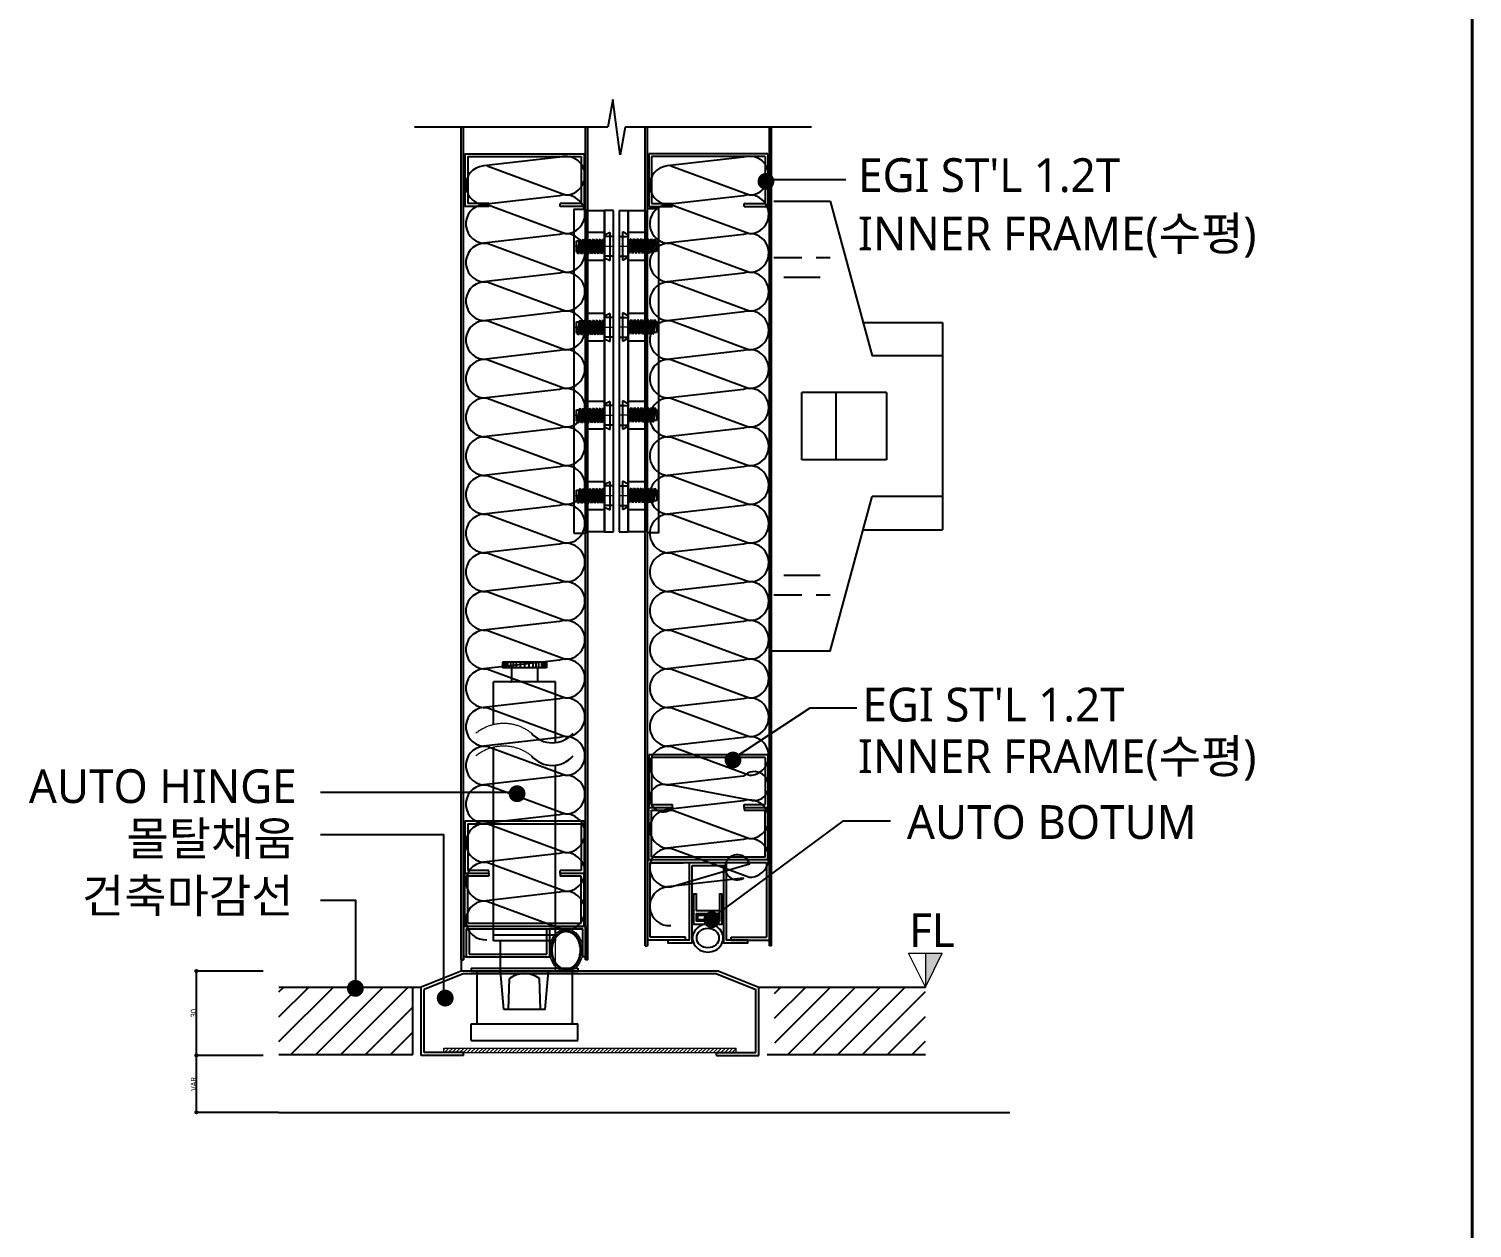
# Model space of a CAD drawing. Extents: x 930 to 96951, y 420 to 531574.
# Drawn here: x 9141 to 11708, y 5256 to 7389 of the extents above; entities that cross this region are included whole.
import ezdxf

# ---------------------------------------------------------------- set-up
doc = ezdxf.new("R2010")
doc.units = 0
doc.header["$LTSCALE"] = 200
doc.header["$MEASUREMENT"] = 0
doc.header["$PDMODE"] = 3
doc.header["$PDSIZE"] = -1
for name, pattern in [('CEN-GAUN', [32.2, 30, -1, 0.2, -1]), ('CENTER', [2, 1.25, -0.25, 0.25, -0.25]), ('HIDDEN', [0.375, 0.25, -0.125]), ('PHANTOM2', [1.25, 0.625, -0.125, 0.125, -0.125, 0.125, -0.125])]:
    doc.linetypes.add(name, pattern=pattern)
doc.layers.get('0').update_dxf_attribs({"linetype": 'CONTINUOUS'})
doc.layers.get('Defpoints').update_dxf_attribs({"color": 137, "linetype": 'CONTINUOUS'})
for name, color, linetype in [('252', 252, 'CONTINUOUS'), ('A-DWALL', 7, 'CONTINUOUS'), ('CEN', 1, 'CEN-GAUN'), ('col', 2, 'CONTINUOUS'), ('DIM', 7, 'CONTINUOUS'), ('DOOR', 6, 'CONTINUOUS'), ('Door_p', 5, 'CONTINUOUS'), ('FIN(마감)', 6, 'CONTINUOUS'), ('FP-HATC', 6, 'CONTINUOUS'), ('FRAME', 7, 'CONTINUOUS'), ('INSULATION(단열)', 8, 'CONTINUOUS'), ('SYM-LEAD', 6, 'CONTINUOUS'), ('TEXT', 3, 'CONTINUOUS'), ('W2', 6, 'CONTINUOUS'), ('사각파이프', 4, 'CONTINUOUS'), ('절단선', 255, 'CONTINUOUS'), ('평볼트', 250, 'CONTINUOUS')]:
    doc.layers.add(name, color=color, linetype=linetype)
doc.layers.add('도면내선', color=7, linetype='CONTINUOUS', lineweight=40)
doc.styles.get("Standard").update_dxf_attribs({"font": 'malgun.ttf'})
doc.styles.add('스타일1', font='malgun.ttf')
doc.dimstyles.new('동광용0.2', dxfattribs={"dimscale": 0.2, "dimtxt": 50, "dimasz": 50, "dimexe": 1.25, "dimexo": 3, "dimgap": 0, "dimtad": 1, "dimtxsty": 'Standard', "dimblk": 'DOTSMALL', "dimcen": 2.5, "dimdle": 3, "dimclrd": 256, "dimclre": 256, "dimclrt": 3, "dimadec": 0, "dimazin": 0, "dimtfac": 1, "dimtix": 1, "dimtmove": 0, "dimatfit": 3, "dimldrblk": 'DOTSMALL', "dimfxl": 1, "dimarcsym": 0})

# ---------------------------------------------------------------- blocks, each defined once
blk = doc.blocks.new('_DotSmall')
at = {"layer": 'DIM'}
h = blk.add_hatch(color=256, dxfattribs=at)
edge = h.paths.add_edge_path()
edge.add_arc((0, 0), 0.2, 0, 360)
at = {"layer": 'DIM', "linetype": 'ByBlock'}
blk.add_circle((0, 0), 0.2, dxfattribs=at)
blk = doc.blocks.new('*D42')
at = {"layer": 'Defpoints', "color": 0, "transparency": 16777216}
for p in [(9439.3, 5713.4), (9558.3, 5713.4), (9558.3, 5563.4)]:
    blk.add_point(p, dxfattribs=at)
at = {"layer": 'DIM', "lineweight": -2, "transparency": 16777216}
for p, q in [((9557.7, 5713.4), (9439.1, 5713.4)), ((9439.3, 5562.8), (9439.3, 5714)), ((9557.7, 5563.4), (9439.1, 5563.4))]:
    blk.add_line(p, q, dxfattribs=at)
at = {"layer": 'DIM', "lineweight": -2, "transparency": 16777216, "xscale": 10, "yscale": 10, "zscale": 10}
for p, rotation in [((9439.3, 5713.4), 90), ((9439.3, 5563.4), 270)]:
    blk.add_blockref('_DotSmall', p, dxfattribs=dict(at, rotation=rotation))
at = {"layer": 'DIM', "color": 3, "transparency": 16777216, "insert": (9434.2, 5638.4), "char_height": 10, "attachment_point": 5, "rotation": 90}
blk.add_mtext('30', dxfattribs=at)
blk = doc.blocks.new('*D43')
at = {"layer": 'Defpoints', "color": 0, "transparency": 16777216}
for p in [(9439.3, 5563.4), (9558.3, 5563.4), (9586.1, 5461.9)]:
    blk.add_point(p, dxfattribs=at)
at = {"layer": 'DIM', "lineweight": -2, "transparency": 16777216}
for p, q in [((9557.7, 5563.4), (9439.1, 5563.4)), ((9439.3, 5461.3), (9439.3, 5564)), ((9585.5, 5461.9), (9439.1, 5461.9))]:
    blk.add_line(p, q, dxfattribs=at)
at = {"layer": 'DIM', "lineweight": -2, "transparency": 16777216, "xscale": 10, "yscale": 10, "zscale": 10}
for p, rotation in [((9439.3, 5563.4), 90), ((9439.3, 5461.9), 270)]:
    blk.add_blockref('_DotSmall', p, dxfattribs=dict(at, rotation=rotation))
at = {"layer": 'DIM', "color": 3, "transparency": 16777216, "insert": (9434.3, 5512.6), "char_height": 10, "attachment_point": 5, "rotation": 90}
blk.add_mtext('VAR', dxfattribs=at)
blk = doc.blocks.new('볼트1')
at = {"color": 250}
for p, q in [((15180.61, 13172.96), (15180.61, 13168.96)), ((15180.61, 13172.96), (15180.91, 13172.96)), ((15181.21, 13173.56), (15180.91, 13172.96)), ((15181.51, 13168.96), (15180.91, 13172.96)), ((15181.21, 13173.56), (15181.51, 13172.96)), ((15181.51, 13172.96), (15182.11, 13172.96)), ((15182.11, 13168.96), (15181.51, 13172.96)), ((15182.41, 13173.56), (15182.11, 13172.96)), ((15182.71, 13168.96), (15182.11, 13172.96)), ((15182.41, 13173.56), (15182.71, 13172.96)), ((15182.71, 13172.96), (15183.31, 13172.96)), ((15183.31, 13168.96), (15182.71, 13172.96)), ((15183.61, 13173.56), (15183.31, 13172.96)), ((15183.91, 13168.96), (15183.31, 13172.96)), ((15183.61, 13173.56), (15183.91, 13172.96)), ((15183.91, 13172.96), (15184.51, 13172.96)), ((15184.51, 13168.96), (15183.91, 13172.96)), ((15184.81, 13173.56), (15184.51, 13172.96)), ((15185.11, 13168.96), (15184.51, 13172.96)), ((15184.81, 13173.56), (15185.11, 13172.96)), ((15185.11, 13172.96), (15185.71, 13172.96)), ((15185.71, 13168.96), (15185.11, 13172.96)), ((15186.01, 13173.56), (15185.71, 13172.96)), ((15186.31, 13168.96), (15185.71, 13172.96)), ((15186.01, 13173.56), (15186.31, 13172.96)), ((15186.31, 13172.96), (15186.91, 13172.96)), ((15186.91, 13168.96), (15186.31, 13172.96)), ((15187.21, 13173.56), (15186.91, 13172.96)), ((15187.51, 13168.96), (15186.91, 13172.96)), ((15187.21, 13173.56), (15187.51, 13172.96)), ((15187.51, 13172.96), (15188.11, 13172.96)), ((15188.11, 13168.96), (15187.51, 13172.96)), ((15188.41, 13173.56), (15188.11, 13172.96)), ((15188.71, 13168.96), (15188.11, 13172.96)), ((15188.41, 13173.56), (15188.71, 13172.96)), ((15188.71, 13172.96), (15189.31, 13172.96)), ((15189.31, 13168.96), (15188.71, 13172.96)), ((15189.61, 13173.56), (15189.31, 13172.96)), ((15189.91, 13168.96), (15189.31, 13172.96)), ((15189.61, 13173.56), (15189.91, 13172.96)), ((15189.91, 13172.96), (15190.61, 13172.96)), ((15190.51, 13168.96), (15189.91, 13172.96)), ((15190.61, 13174.96), (15192.61, 13175.96)), ((15190.61, 13174.96), (15190.61, 13166.96)), ((15192.61, 13175.96), (15192.61, 13165.96)), ((15180.61, 13168.96), (15181.51, 13168.96)), ((15181.81, 13168.36), (15181.51, 13168.96)), ((15181.81, 13168.36), (15182.11, 13168.96)), ((15182.11, 13168.96), (15182.71, 13168.96)), ((15183.01, 13168.36), (15182.71, 13168.96)), ((15183.01, 13168.36), (15183.31, 13168.96)), ((15183.31, 13168.96), (15183.91, 13168.96)), ((15184.21, 13168.36), (15183.91, 13168.96)), ((15184.21, 13168.36), (15184.51, 13168.96)), ((15184.51, 13168.96), (15185.11, 13168.96)), ((15185.41, 13168.36), (15185.11, 13168.96)), ((15185.41, 13168.36), (15185.71, 13168.96)), ((15185.71, 13168.96), (15186.31, 13168.96)), ((15186.61, 13168.36), (15186.31, 13168.96)), ((15186.61, 13168.36), (15186.91, 13168.96)), ((15186.91, 13168.96), (15187.51, 13168.96)), ((15187.81, 13168.36), (15187.51, 13168.96)), ((15187.81, 13168.36), (15188.11, 13168.96)), ((15188.11, 13168.96), (15188.71, 13168.96)), ((15189.01, 13168.36), (15188.71, 13168.96)), ((15189.01, 13168.36), (15189.31, 13168.96)), ((15189.31, 13168.96), (15189.91, 13168.96)), ((15190.21, 13168.36), (15189.91, 13168.96)), ((15190.21, 13168.36), (15190.51, 13168.96)), ((15190.51, 13168.96), (15190.61, 13168.96)), ((15192.61, 13165.96), (15190.61, 13166.96))]:
    blk.add_line(p, q, dxfattribs=at)
at = {"color": 250, "lineweight": 5}
for p, q in [((15181.21, 13173.56), (15181.81, 13168.36)), ((15182.41, 13173.56), (15183.01, 13168.36)), ((15183.61, 13173.56), (15184.21, 13168.36)), ((15184.81, 13173.56), (15185.41, 13168.36)), ((15186.01, 13173.56), (15186.61, 13168.36)), ((15187.21, 13173.56), (15187.81, 13168.36)), ((15188.41, 13173.56), (15189.01, 13168.36)), ((15189.61, 13173.56), (15190.21, 13168.36))]:
    blk.add_line(p, q, dxfattribs=at)
at = {"color": 250, "linetype": 'CENTER', "lineweight": 5, "ltscale": 4}
blk.add_line((15193.61, 13170.96), (15179.61, 13170.96), dxfattribs=at)

msp = doc.modelspace()

# ---------------------------------------------------------------- hatches: boundary and pattern name
at = {"lineweight": 5}
h = msp.add_hatch(color=251, dxfattribs=at)
h.dxf.hatch_style = 1
edge = h.paths.add_edge_path()
edge.add_ellipse((10096.844, 5750.304), major_axis=(0, 38.092), ratio=0.77005746, start_angle=0, end_angle=360)
edge = h.paths.add_edge_path(flags=16)
edge.add_spline(control_points=[(10096.844, 5785.896), (10095.478, 5785.896), (10094.111, 5785.756), (10090.802, 5785.075), (10088.874, 5784.383), (10085.158, 5782.433), (10083.37, 5781.175), (10080.033, 5778.141), (10078.484, 5776.364), (10075.719, 5772.376), (10074.502, 5770.165), (10072.478, 5765.424), (10071.67, 5762.893), (10070.511, 5757.65), (10070.16, 5754.937), (10069.939, 5749.476), (10070.068, 5746.728), (10070.797, 5741.347), (10071.397, 5738.714), (10073.032, 5733.706), (10074.067, 5731.331), (10076.507, 5726.965), (10077.913, 5724.974), (10081.008, 5721.476), (10082.697, 5719.97), (10086.262, 5717.505), (10088.136, 5716.546), (10091.977, 5715.206), (10093.943, 5714.824), (10097.886, 5714.641), (10099.864, 5714.841), (10103.754, 5715.818), (10105.667, 5716.597), (10109.339, 5718.715), (10111.097, 5720.055), (10114.361, 5723.242), (10115.865, 5725.09), (10118.53, 5729.205), (10119.689, 5731.472), (10121.591, 5736.306), (10122.333, 5738.872), (10123.354, 5744.167), (10123.634, 5746.895), (10123.712, 5752.363), (10123.512, 5755.103), (10122.642, 5760.446), (10121.974, 5763.049), (10120.21, 5767.978), (10119.115, 5770.303), (10116.566, 5774.552), (10115.113, 5776.476), (10111.935, 5779.827), (10110.211, 5781.255), (10106.593, 5783.556), (10104.699, 5784.429), (10100.833, 5785.597), (10098.86, 5785.892), (10096.873, 5785.896), (10096.859, 5785.896), (10096.844, 5785.896)], knot_values=[0, 0, 0, 0, 0.15718994, 0.15718994, 0.38401694, 0.38401694, 0.61084394, 0.61084394, 0.83767093, 0.83767093, 1.06449793, 1.06449793, 1.29132493, 1.29132493, 1.51815192, 1.51815192, 1.74497892, 1.74497892, 1.97180592, 1.97180592, 2.19863292, 2.19863292, 2.42545991, 2.42545991, 2.65228691, 2.65228691, 2.87911391, 2.87911391, 3.1059409, 3.1059409, 3.3327679, 3.3327679, 3.5595949, 3.5595949, 3.78642189, 3.78642189, 4.01324889, 4.01324889, 4.24007589, 4.24007589, 4.46690289, 4.46690289, 4.69372988, 4.69372988, 4.92055688, 4.92055688, 5.14738388, 5.14738388, 5.37421087, 5.37421087, 5.60103787, 5.60103787, 5.82786487, 5.82786487, 6.05469186, 6.05469186, 6.28151886, 6.28151886, 6.28318531, 6.28318531, 6.28318531, 6.28318531], degree=3, periodic=0)
h = msp.add_hatch(dxfattribs=at)
h.set_pattern_fill('AR-PARQ1', color=251, scale=0.025)
h.set_pattern_definition([(90, (-87971.6286, 86589.436), (-7.62, 7.62), [7.62, -7.62]), (90, (-87970.3586, 86589.436), (-7.62, 7.62), [7.62, -7.62]), (90, (-87969.0886, 86589.436), (-7.62, 7.62), [7.62, -7.62]), (90, (-87967.8186, 86589.436), (-7.62, 7.62), [7.62, -7.62]), (90, (-87966.5486, 86589.436), (-7.62, 7.62), [7.62, -7.62]), (90, (-87965.2786, 86589.436), (-7.62, 7.62), [7.62, -7.62]), (90, (-87964.0086, 86589.436), (-7.62, 7.62), [7.62, -7.62]), (0, (-87971.6286, 86597.056), (7.62, -7.62), [7.62, -7.62]), (0, (-87971.6286, 86598.326), (7.62, -7.62), [7.62, -7.62]), (0, (-87971.6286, 86599.596), (7.62, -7.62), [7.62, -7.62]), (0, (-87971.6286, 86600.866), (7.62, -7.62), [7.62, -7.62]), (0, (-87971.6286, 86602.136), (7.62, -7.62), [7.62, -7.62]), (0, (-87971.6286, 86603.406), (7.62, -7.62), [7.62, -7.62]), (0, (-87971.6286, 86604.676), (7.62, -7.62), [7.62, -7.62])])
edge = h.paths.add_edge_path()
edge.add_spline(control_points=[(10096.844, 5785.896), (10095.478, 5785.896), (10094.111, 5785.756), (10090.802, 5785.075), (10088.874, 5784.383), (10085.158, 5782.433), (10083.37, 5781.175), (10080.033, 5778.141), (10078.484, 5776.364), (10075.719, 5772.376), (10074.502, 5770.165), (10072.478, 5765.424), (10071.67, 5762.893), (10070.511, 5757.65), (10070.16, 5754.937), (10069.939, 5749.476), (10070.068, 5746.728), (10070.797, 5741.347), (10071.397, 5738.714), (10073.032, 5733.706), (10074.067, 5731.331), (10076.507, 5726.965), (10077.913, 5724.974), (10081.008, 5721.476), (10082.697, 5719.97), (10086.262, 5717.505), (10088.136, 5716.546), (10091.977, 5715.206), (10093.943, 5714.824), (10097.886, 5714.641), (10099.864, 5714.841), (10103.754, 5715.818), (10105.667, 5716.597), (10109.339, 5718.715), (10111.097, 5720.055), (10114.361, 5723.242), (10115.865, 5725.09), (10118.53, 5729.205), (10119.689, 5731.472), (10121.591, 5736.306), (10122.333, 5738.872), (10123.354, 5744.167), (10123.634, 5746.895), (10123.712, 5752.363), (10123.512, 5755.103), (10122.642, 5760.446), (10121.974, 5763.049), (10120.21, 5767.978), (10119.115, 5770.303), (10116.566, 5774.552), (10115.113, 5776.476), (10111.935, 5779.827), (10110.211, 5781.255), (10106.593, 5783.556), (10104.699, 5784.429), (10100.833, 5785.597), (10098.86, 5785.892), (10096.873, 5785.896), (10096.859, 5785.896), (10096.844, 5785.896)], knot_values=[0, 0, 0, 0, 0.15718994, 0.15718994, 0.38401694, 0.38401694, 0.61084394, 0.61084394, 0.83767093, 0.83767093, 1.06449793, 1.06449793, 1.29132493, 1.29132493, 1.51815192, 1.51815192, 1.74497892, 1.74497892, 1.97180592, 1.97180592, 2.19863292, 2.19863292, 2.42545991, 2.42545991, 2.65228691, 2.65228691, 2.87911391, 2.87911391, 3.1059409, 3.1059409, 3.3327679, 3.3327679, 3.5595949, 3.5595949, 3.78642189, 3.78642189, 4.01324889, 4.01324889, 4.24007589, 4.24007589, 4.46690289, 4.46690289, 4.69372988, 4.69372988, 4.92055688, 4.92055688, 5.14738388, 5.14738388, 5.37421087, 5.37421087, 5.60103787, 5.60103787, 5.82786487, 5.82786487, 6.05469186, 6.05469186, 6.28151886, 6.28151886, 6.28318531, 6.28318531, 6.28318531, 6.28318531], degree=3, periodic=0)
edge = h.paths.add_edge_path(flags=16)
edge.add_spline(control_points=[(10096.844, 5783.396), (10095.465, 5783.396), (10094.085, 5783.234), (10091.345, 5782.582), (10089.985, 5782.092), (10087.068, 5780.655), (10085.521, 5779.639), (10082.844, 5777.372), (10081.688, 5776.194), (10079.531, 5773.558), (10078.531, 5772.1), (10076.729, 5768.947), (10075.928, 5767.253), (10074.563, 5763.685), (10073.998, 5761.81), (10073.024, 5757.474), (10072.686, 5754.979), (10072.441, 5749.951), (10072.534, 5747.416), (10073.142, 5742.447), (10073.658, 5740.012), (10075.077, 5735.376), (10075.981, 5733.174), (10078.113, 5729.12), (10079.342, 5727.268), (10082.037, 5724.001), (10083.504, 5722.587), (10086.583, 5720.245), (10088.193, 5719.317), (10091.476, 5717.955), (10093.148, 5717.52), (10096.505, 5717.134), (10098.19, 5717.182), (10101.232, 5717.708), (10102.593, 5718.106), (10105.272, 5719.231), (10106.589, 5719.957), (10109.141, 5721.737), (10110.373, 5722.79), (10112.701, 5725.201), (10113.797, 5726.561), (10116.015, 5729.862), (10117.093, 5731.87), (10118.899, 5736.177), (10119.627, 5738.478), (10120.683, 5743.25), (10121.011, 5745.723), (10121.246, 5750.706), (10121.152, 5753.216), (10120.55, 5758.139), (10120.04, 5760.551), (10118.641, 5765.149), (10117.751, 5767.333), (10115.65, 5771.363), (10114.44, 5773.206), (10111.782, 5776.466), (10110.336, 5777.882), (10107.296, 5780.238), (10105.706, 5781.177), (10102.459, 5782.572), (10100.804, 5783.027), (10098.377, 5783.346), (10097.611, 5783.396), (10096.844, 5783.396)], knot_values=[0, 0, 0, 0, 0.18123242, 0.18123242, 0.36246485, 0.36246485, 0.57787713, 0.57787713, 0.75511426, 0.75511426, 0.93235139, 0.93235139, 1.10958851, 1.10958851, 1.28682564, 1.28682564, 1.5076222, 1.5076222, 1.72841877, 1.72841877, 1.94921534, 1.94921534, 2.1700119, 2.1700119, 2.39080847, 2.39080847, 2.61160504, 2.61160504, 2.8324016, 2.8324016, 3.05319817, 3.05319817, 3.27399474, 3.27399474, 3.45427413, 3.45427413, 3.63455352, 3.63455352, 3.81483291, 3.81483291, 3.9951123, 3.9951123, 4.21385102, 4.21385102, 4.43258973, 4.43258973, 4.65132844, 4.65132844, 4.87006715, 4.87006715, 5.08880586, 5.08880586, 5.30754457, 5.30754457, 5.52628328, 5.52628328, 5.74502199, 5.74502199, 5.9637607, 5.9637607, 6.18249941, 6.18249941, 6.28318531, 6.28318531, 6.28318531, 6.28318531], degree=3, periodic=0)
h = msp.add_hatch(color=256, dxfattribs=at)
h.dxf.hatch_style = 1
h.paths.add_polyline_path([(10735.691, 5684.933), (10765.691, 5744.933), (10735.691, 5744.933)])
h = msp.add_hatch()
h.set_pattern_fill('ANSI31', color=5, scale=250)
h.set_pattern_definition([(45, (-698165.59, -234810.476), (-22.0970869, 22.0970869), [])])
h.paths.add_polyline_path([(10467.26, 5684.933), (10467.827, 5564.933), (10735.691, 5564.933), (10735.691, 5684.933)])
h.paths.add_polyline_path([(9586.069, 5684.933), (9586.069, 5564.933), (9824.141, 5564.933), (9824.141, 5684.933)])
h = msp.add_hatch(dxfattribs=at)
h.set_pattern_fill('ANSI31', color=251, scale=1.5)
h.set_pattern_definition([(45, (-89014.809, 71321.774), (-3.36759605, 3.36759605), [])])
h.paths.add_polyline_path([(10399.141, 5568.397), (10399.141, 5576.397), (9879.141, 5576.397), (9879.141, 5568.397)])

# ---------------------------------------------------------------- linework, layer by layer
for p, q in [((10179.616, 7263.325), (10170.934, 7214.085)), ((10192.753, 7164.844), (10179.616, 7263.325)), ((10170.934, 7214.085), (9827.283, 7214.085)), ((10201.435, 7214.085), (10192.753, 7164.844)), ((10533.034, 7214.085), (10201.435, 7214.085)), ((10766.191, 6807.254), (10766.191, 6557.254)), ((9910.178, 5733.399), (9910.178, 5713.397))]:
    msp.add_line(p, q)
at = {"color": 202}
for p, q in [((10165.178, 6494.69), (10165.178, 7066.19)), ((10181.178, 7066.19), (10165.178, 7066.19)), ((10181.178, 6494.69), (10181.178, 7066.19)), ((10191.178, 7066.19), (10207.178, 7066.19)), ((10191.178, 7066.19), (10191.178, 6494.69)), ((10207.178, 7066.19), (10207.178, 6494.69)), ((10181.178, 7019.753), (10165.178, 7019.753)), ((10191.178, 7019.753), (10207.178, 7019.753)), ((10181.178, 6984.753), (10165.178, 6984.753)), ((10191.178, 6984.753), (10207.178, 6984.753)), ((10181.178, 6875.827), (10165.178, 6875.827)), ((10191.178, 6875.827), (10207.178, 6875.827)), ((10181.178, 6840.827), (10165.178, 6840.827)), ((10191.178, 6840.827), (10207.178, 6840.827)), ((10181.178, 6719.327), (10165.178, 6719.327)), ((10191.178, 6719.327), (10207.178, 6719.327)), ((10181.178, 6684.327), (10165.178, 6684.327)), ((10191.178, 6684.327), (10207.178, 6684.327)), ((10181.178, 6576.327), (10165.178, 6576.327)), ((10191.178, 6576.327), (10207.178, 6576.327)), ((10181.178, 6541.327), (10165.178, 6541.327)), ((10191.178, 6541.327), (10207.178, 6541.327)), ((10165.178, 6494.69), (10181.178, 6494.69)), ((10191.178, 6494.69), (10207.178, 6494.69))]:
    msp.add_line(p, q, dxfattribs=at)
at = {"color": 7}
for p, q in [((10466.191, 7082.254), (10566.191, 7082.254)), ((10566.191, 7082.254), (10641.191, 6807.254)), ((10483.691, 6947.254), (10548.691, 6947.254)), ((10625.025, 6866.53), (10766.191, 6866.53)), ((10766.191, 6866.53), (10766.191, 6497.979)), ((10766.191, 6807.254), (10641.191, 6807.254)), ((10516.191, 6622.254), (10516.191, 6742.254)), ((10666.191, 6742.254), (10516.191, 6742.254)), ((10576.191, 6742.254), (10576.191, 6622.254)), ((10666.191, 6742.254), (10666.191, 6622.254)), ((10666.191, 6622.254), (10516.191, 6622.254)), ((10566.191, 6282.254), (10641.191, 6557.254)), ((10766.191, 6557.254), (10641.191, 6557.254)), ((10625.025, 6497.979), (10766.191, 6497.979)), ((10483.691, 6417.254), (10548.691, 6417.254)), ((10566.191, 6282.254), (10462.191, 6282.254))]:
    msp.add_line(p, q, dxfattribs=at)
at = {"color": 252}
for p, q in [((10246.191, 5905.894), (10304.858, 5905.894)), ((10126.178, 5788.396), (10067.511, 5788.396))]:
    msp.add_line(p, q, dxfattribs=at)
at = {"color": 207, "lineweight": 5}
msp.add_line((10077.678, 5713.397), (10077.678, 5767.222), dxfattribs=at)
at = {"lineweight": 5}
for p, q in [((10735.691, 5684.933), (10705.691, 5744.933)), ((10705.691, 5744.933), (10735.691, 5744.933)), ((10735.691, 5744.933), (10765.691, 5744.933)), ((10735.691, 5744.933), (10735.691, 5684.933)), ((10735.691, 5684.933), (10765.691, 5744.933))]:
    msp.add_line(p, q, dxfattribs=at)
at = {"color": 251, "lineweight": 5}
for p, q in [((9879.141, 5568.397), (9879.141, 5576.397)), ((9879.141, 5576.397), (10399.141, 5576.397)), ((10399.141, 5568.397), (10399.141, 5576.397)), ((9879.141, 5568.397), (10399.141, 5568.397))]:
    msp.add_line(p, q, dxfattribs=at)
for centre in [(10072.089, 6168.003), (10072.089, 6127.691)]:
    msp.add_arc(centre, 48.687, 220.699635, 319.300365)
msp.add_ellipse((10096.844, 5750.304), major_axis=(0, 38.092), ratio=0.77005746, dxfattribs=at)
for points, knots in [([(10096.844, 5785.896), (10095.478, 5785.896), (10094.111, 5785.756), (10090.802, 5785.075), (10088.874, 5784.383), (10085.158, 5782.433), (10083.37, 5781.175), (10080.033, 5778.141), (10078.484, 5776.364), (10075.719, 5772.376), (10074.502, 5770.165), (10072.478, 5765.424), (10071.67, 5762.893), (10070.511, 5757.65), (10070.16, 5754.937), (10069.939, 5749.476), (10070.068, 5746.728), (10070.797, 5741.347), (10071.397, 5738.714), (10073.032, 5733.706), (10074.067, 5731.331), (10076.507, 5726.965), (10077.913, 5724.974), (10081.008, 5721.476), (10082.697, 5719.97), (10086.262, 5717.505), (10088.136, 5716.546), (10091.977, 5715.206), (10093.943, 5714.824), (10097.886, 5714.641), (10099.864, 5714.841), (10103.754, 5715.818), (10105.667, 5716.597), (10109.339, 5718.715), (10111.097, 5720.055), (10114.361, 5723.242), (10115.865, 5725.09), (10118.53, 5729.205), (10119.689, 5731.472), (10121.591, 5736.306), (10122.333, 5738.872), (10123.354, 5744.167), (10123.634, 5746.895), (10123.712, 5752.363), (10123.512, 5755.103), (10122.642, 5760.446), (10121.974, 5763.049), (10120.21, 5767.978), (10119.115, 5770.303), (10116.566, 5774.552), (10115.113, 5776.476), (10111.935, 5779.827), (10110.211, 5781.255), (10106.593, 5783.556), (10104.699, 5784.429), (10100.833, 5785.597), (10098.86, 5785.892), (10096.873, 5785.896), (10096.859, 5785.896), (10096.844, 5785.896)], [0, 0, 0, 0, 0.15718994, 0.15718994, 0.38401694, 0.38401694, 0.61084394, 0.61084394, 0.83767093, 0.83767093, 1.06449793, 1.06449793, 1.29132493, 1.29132493, 1.51815192, 1.51815192, 1.74497892, 1.74497892, 1.97180592, 1.97180592, 2.19863292, 2.19863292, 2.42545991, 2.42545991, 2.65228691, 2.65228691, 2.87911391, 2.87911391, 3.1059409, 3.1059409, 3.3327679, 3.3327679, 3.5595949, 3.5595949, 3.78642189, 3.78642189, 4.01324889, 4.01324889, 4.24007589, 4.24007589, 4.46690289, 4.46690289, 4.69372988, 4.69372988, 4.92055688, 4.92055688, 5.14738388, 5.14738388, 5.37421087, 5.37421087, 5.60103787, 5.60103787, 5.82786487, 5.82786487, 6.05469186, 6.05469186, 6.28151886, 6.28151886, 6.28318531, 6.28318531, 6.28318531, 6.28318531]), ([(10096.844, 5783.396), (10095.465, 5783.396), (10094.085, 5783.234), (10091.345, 5782.582), (10089.985, 5782.092), (10087.068, 5780.655), (10085.521, 5779.639), (10082.844, 5777.372), (10081.688, 5776.194), (10079.531, 5773.558), (10078.531, 5772.1), (10076.729, 5768.947), (10075.928, 5767.253), (10074.563, 5763.685), (10073.998, 5761.81), (10073.024, 5757.474), (10072.686, 5754.979), (10072.441, 5749.951), (10072.534, 5747.416), (10073.142, 5742.447), (10073.658, 5740.012), (10075.077, 5735.376), (10075.981, 5733.174), (10078.113, 5729.12), (10079.342, 5727.268), (10082.037, 5724.001), (10083.504, 5722.587), (10086.583, 5720.245), (10088.193, 5719.317), (10091.476, 5717.955), (10093.148, 5717.52), (10096.505, 5717.134), (10098.19, 5717.182), (10101.232, 5717.708), (10102.593, 5718.106), (10105.272, 5719.231), (10106.589, 5719.957), (10109.141, 5721.737), (10110.373, 5722.79), (10112.701, 5725.201), (10113.797, 5726.561), (10116.015, 5729.862), (10117.093, 5731.87), (10118.899, 5736.177), (10119.627, 5738.478), (10120.683, 5743.25), (10121.011, 5745.723), (10121.246, 5750.706), (10121.152, 5753.216), (10120.55, 5758.139), (10120.04, 5760.551), (10118.641, 5765.149), (10117.751, 5767.333), (10115.65, 5771.363), (10114.44, 5773.206), (10111.782, 5776.466), (10110.336, 5777.882), (10107.296, 5780.238), (10105.706, 5781.177), (10102.459, 5782.572), (10100.804, 5783.027), (10098.377, 5783.346), (10097.611, 5783.396), (10096.844, 5783.396)], [0, 0, 0, 0, 0.18123242, 0.18123242, 0.36246485, 0.36246485, 0.57787713, 0.57787713, 0.75511426, 0.75511426, 0.93235139, 0.93235139, 1.10958851, 1.10958851, 1.28682564, 1.28682564, 1.5076222, 1.5076222, 1.72841877, 1.72841877, 1.94921534, 1.94921534, 2.1700119, 2.1700119, 2.39080847, 2.39080847, 2.61160504, 2.61160504, 2.8324016, 2.8324016, 3.05319817, 3.05319817, 3.27399474, 3.27399474, 3.45427413, 3.45427413, 3.63455352, 3.63455352, 3.81483291, 3.81483291, 3.9951123, 3.9951123, 4.21385102, 4.21385102, 4.43258973, 4.43258973, 4.65132844, 4.65132844, 4.87006715, 4.87006715, 5.08880586, 5.08880586, 5.30754457, 5.30754457, 5.52628328, 5.52628328, 5.74502199, 5.74502199, 5.9637607, 5.9637607, 6.18249941, 6.18249941, 6.28318531, 6.28318531, 6.28318531, 6.28318531])]:
    msp.add_open_spline(points, degree=3, knots=knots, dxfattribs=at)
at = {"layer": '252'}
for points in [[(10111.171, 6491.574), (10111.171, 7068.381), (10131.171, 7068.381), (10131.171, 6491.574)], [(10261.184, 7069.307), (10261.184, 6492.499), (10241.184, 6492.499), (10241.184, 7069.307)]]:
    msp.add_lwpolyline(points, close=True, dxfattribs=at)
at = {"layer": 'A-DWALL', "color": 1, "linetype": 'HIDDEN'}
for p, q in [((10466.191, 6982.254), (10566.191, 6982.254)), ((10466.191, 6382.254), (10566.191, 6382.254))]:
    msp.add_line(p, q, dxfattribs=at)
at = {"layer": 'CEN'}
for p, q in [((10323.32, 5850.298), (10323.32, 5796.866)), ((10374.32, 5850.298), (10374.32, 5796.866)), ((10328.32, 5815.42), (10328.32, 5801.866)), ((10369.32, 5815.42), (10369.32, 5801.866))]:
    msp.add_line(p, q, dxfattribs=at)
at = {"layer": 'col'}
msp.add_line((9586.069, 5461.861), (10885.691, 5461.861), dxfattribs=at)
at = {"layer": 'DOOR', "color": 6}
for p, q in [((9910.178, 5733.399), (9910.178, 7214.085)), ((9914.178, 5733.399), (9914.178, 7214.085)), ((10131.178, 5733.399), (10131.178, 7214.085)), ((10135.178, 5733.399), (10135.178, 7214.085)), ((10237.191, 5758.399), (10237.191, 7214.085)), ((10241.191, 5758.399), (10241.191, 7214.085)), ((10458.191, 5758.399), (10458.191, 7214.085)), ((10462.191, 5758.399), (10462.191, 7214.085)), ((10241.191, 5796.222), (10241.191, 5758.399)), ((10458.191, 5792.222), (10458.191, 5758.399)), ((9914.178, 5767.222), (9914.178, 5733.399)), ((10131.178, 5771.222), (10131.178, 5733.399)), ((10237.191, 5758.399), (10241.191, 5758.399)), ((10462.191, 5758.399), (10458.191, 5758.399)), ((9910.178, 5733.399), (9914.178, 5733.399)), ((10135.178, 5733.399), (10131.178, 5733.399))]:
    msp.add_line(p, q, dxfattribs=at)
at = {"layer": 'Door_p'}
for points in [[(10135.178, 6494.69), (10135.178, 7066.19), (10165.178, 7066.19), (10165.178, 6494.69)], [(10237.178, 7066.19), (10237.178, 6494.69), (10207.178, 6494.69), (10207.178, 7066.19)], [(10135.178, 6977.253), (10135.178, 7027.253), (10165.178, 7027.253), (10165.178, 6977.253)], [(10237.178, 7027.253), (10237.178, 6977.253), (10207.178, 6977.253), (10207.178, 7027.253)], [(10135.178, 6833.327), (10135.178, 6883.327), (10165.178, 6883.327), (10165.178, 6833.327)], [(10237.178, 6883.327), (10237.178, 6833.327), (10207.178, 6833.327), (10207.178, 6883.327)], [(10135.178, 6676.827), (10135.178, 6726.827), (10165.178, 6726.827), (10165.178, 6676.827)], [(10237.178, 6726.827), (10237.178, 6676.827), (10207.178, 6676.827), (10207.178, 6726.827)], [(10135.178, 6533.827), (10135.178, 6583.827), (10165.178, 6583.827), (10165.178, 6533.827)], [(10237.178, 6583.827), (10237.178, 6533.827), (10207.178, 6533.827), (10207.178, 6583.827)]]:
    msp.add_lwpolyline(points, close=True, dxfattribs=at)
at = {"layer": 'FIN(마감)'}
for p, q in [((9586.069, 5684.933), (9839.141, 5684.933)), ((9824.141, 5564.933), (9824.141, 5684.933)), ((10439.141, 5684.933), (10735.691, 5684.933)), ((9586.069, 5564.933), (9824.141, 5564.933)), ((10454.141, 5564.933), (10735.691, 5564.933))]:
    msp.add_line(p, q, dxfattribs=at)
at = {"layer": 'FP-HATC'}
for p, q in [((10061.678, 6262.59), (9983.678, 6262.59)), ((9983.678, 6262.59), (9983.678, 6252.59)), ((10061.678, 6252.59), (9983.678, 6252.59)), ((9985.178, 6262.59), (9985.178, 6252.59)), ((9987.678, 6262.59), (9987.678, 6252.59)), ((9990.178, 6262.59), (9990.178, 6252.59)), ((9992.678, 6262.59), (9992.678, 6252.59)), ((9997.678, 6262.59), (9997.678, 6252.59)), ((9999.599, 6252.59), (9999.599, 6227.59)), ((10002.678, 6262.59), (10002.678, 6252.59)), ((10007.678, 6262.59), (10007.678, 6252.59)), ((10015.178, 6262.59), (10015.178, 6252.59)), ((10022.678, 6262.59), (10022.678, 6252.59)), ((10030.178, 6262.59), (10030.178, 6252.59)), ((10037.678, 6262.59), (10037.678, 6252.59)), ((10042.678, 6262.59), (10042.678, 6252.59)), ((10045.757, 6252.59), (10045.757, 6227.59)), ((10047.678, 6262.59), (10047.678, 6252.59)), ((10052.678, 6262.59), (10052.678, 6252.59)), ((10055.178, 6262.59), (10055.178, 6252.59)), ((10057.678, 6262.59), (10057.678, 6252.59)), ((10060.178, 6262.59), (10060.178, 6252.59)), ((10061.678, 6262.59), (10061.678, 6252.59)), ((10077.678, 6227.59), (9967.678, 6227.59)), ((9967.678, 6151.487), (9967.678, 6227.59)), ((9998.456, 6227.59), (9999.599, 6227.776)), ((10077.678, 6119.638), (10077.678, 6227.59)), ((9967.678, 5767.222), (9967.678, 6111.176)), ((10077.678, 5767.222), (10077.678, 6079.326)), ((10077.678, 5777.222), (9967.678, 5777.222)), ((10077.678, 5767.222), (9967.678, 5767.222)), ((9980.178, 5713.397), (9980.178, 5767.222)), ((9927.678, 5718.397), (10117.678, 5718.397)), ((9927.678, 5718.397), (9927.678, 5713.397)), ((9927.678, 5713.397), (10117.678, 5713.397)), ((9937.678, 5713.397), (9937.678, 5619.72)), ((9986.178, 5644.802), (9980.178, 5713.397)), ((9994.426, 5644.802), (9996.061, 5699.802)), ((10050.93, 5644.802), (10049.295, 5699.802)), ((10059.178, 5644.802), (10065.178, 5713.397)), ((10107.678, 5713.397), (10107.678, 5619.72)), ((10117.678, 5718.397), (10117.678, 5713.397)), ((10059.178, 5644.802), (9986.178, 5644.802)), ((9927.678, 5589.72), (9927.678, 5619.72)), ((9927.678, 5619.72), (10117.678, 5619.72)), ((10117.678, 5589.72), (10117.678, 5619.72)), ((9927.678, 5589.72), (10117.678, 5589.72))]:
    msp.add_line(p, q, dxfattribs=at)
msp.add_arc((10022.678, 5666.774), 42.419, 51.13476, 128.86524, dxfattribs=at)
at = {"layer": 'FRAME'}
for p, q in [((9916.677, 7166.728), (9916.677, 7073.229)), ((9916.677, 7166.728), (10128.677, 7166.728)), ((9921.677, 7161.728), (9921.677, 7078.229)), ((9921.677, 7161.728), (10123.677, 7161.728)), ((10123.677, 7161.728), (10123.677, 7078.229)), ((10128.677, 7166.728), (10128.677, 7073.229)), ((10243.691, 7166.728), (10243.691, 7073.229)), ((10455.691, 7166.728), (10243.691, 7166.728)), ((10248.691, 7161.728), (10248.691, 7078.229)), ((10450.691, 7161.728), (10248.691, 7161.728)), ((10450.691, 7161.728), (10450.691, 7078.229)), ((10455.691, 7166.728), (10455.691, 7073.229)), ((9959.177, 7073.229), (9916.677, 7073.229)), ((9959.177, 7078.229), (9921.677, 7078.229)), ((9959.177, 7073.229), (9959.177, 7078.229)), ((10123.677, 7078.229), (10086.177, 7078.229)), ((10086.177, 7073.229), (10086.177, 7078.229)), ((10128.677, 7073.229), (10086.177, 7073.229)), ((10243.691, 7073.229), (10286.191, 7073.229)), ((10248.691, 7078.229), (10286.191, 7078.229)), ((10286.191, 7073.229), (10286.191, 7078.229)), ((10413.191, 7078.229), (10450.691, 7078.229)), ((10413.191, 7073.229), (10413.191, 7078.229)), ((10413.191, 7073.229), (10455.691, 7073.229)), ((10243.691, 6097.893), (10243.691, 6004.393)), ((10455.691, 6097.893), (10243.691, 6097.893)), ((10248.691, 6092.893), (10248.691, 6009.393)), ((10450.691, 6092.893), (10248.691, 6092.893)), ((10450.691, 6092.893), (10450.691, 6009.393)), ((10455.691, 6097.893), (10455.691, 6004.393)), ((10248.691, 6009.393), (10286.191, 6009.393)), ((10286.191, 6004.393), (10286.191, 6009.393)), ((10413.191, 6009.393), (10450.691, 6009.393)), ((10413.191, 6004.393), (10413.191, 6009.393)), ((10243.691, 6004.393), (10286.191, 6004.393)), ((10243.691, 5910.894), (10243.691, 6004.393)), ((10243.691, 6004.393), (10286.191, 6004.393)), ((10248.691, 5915.894), (10248.691, 5999.393)), ((10248.691, 5999.393), (10286.191, 5999.393)), ((10286.191, 6004.393), (10286.191, 5999.393)), ((10413.191, 6004.393), (10455.691, 6004.393)), ((10413.191, 6004.393), (10413.191, 5999.393)), ((10413.191, 6004.393), (10455.691, 6004.393)), ((10413.191, 5999.393), (10450.691, 5999.393)), ((10450.691, 5915.894), (10450.691, 5999.393)), ((10455.691, 5910.894), (10455.691, 6004.393)), ((9916.677, 5980.395), (9916.677, 5886.896)), ((9916.677, 5980.395), (10128.677, 5980.395)), ((9921.677, 5975.395), (9921.677, 5891.896)), ((9921.677, 5975.395), (10123.677, 5975.395)), ((10123.677, 5975.395), (10123.677, 5891.896)), ((10128.677, 5980.395), (10128.677, 5886.896)), ((10241.191, 5910.894), (10241.191, 5763.394)), ((10458.191, 5910.894), (10241.191, 5910.894)), ((10241.191, 5910.894), (10241.191, 5768.394)), ((10455.691, 5910.894), (10243.691, 5910.894)), ((10453.191, 5905.894), (10246.191, 5905.894)), ((10246.191, 5773.394), (10246.191, 5905.894)), ((10450.691, 5915.894), (10248.691, 5915.894)), ((10453.191, 5905.894), (10453.191, 5773.394)), ((10458.191, 5910.894), (10458.191, 5768.394)), ((9959.177, 5886.896), (9916.677, 5886.896)), ((9916.677, 5793.396), (9916.677, 5886.896)), ((9959.177, 5886.896), (9916.677, 5886.896)), ((9959.177, 5891.896), (9921.677, 5891.896)), ((9921.677, 5798.396), (9921.677, 5881.896)), ((9959.177, 5881.896), (9921.677, 5881.896)), ((9959.177, 5886.896), (9959.177, 5891.896)), ((9959.177, 5886.896), (9959.177, 5881.896)), ((10123.677, 5891.896), (10086.177, 5891.896)), ((10086.177, 5886.896), (10086.177, 5891.896)), ((10128.677, 5886.896), (10086.177, 5886.896)), ((10086.177, 5886.896), (10086.177, 5881.896)), ((10128.677, 5886.896), (10086.177, 5886.896)), ((10123.677, 5881.896), (10086.177, 5881.896)), ((10123.677, 5798.396), (10123.677, 5881.896)), ((10128.677, 5793.396), (10128.677, 5886.896)), ((9914.178, 5793.396), (9914.178, 5738.394)), ((9914.178, 5793.396), (10131.178, 5793.396)), ((9916.677, 5793.396), (10128.677, 5793.396)), ((9919.178, 5788.396), (9919.178, 5738.394)), ((9919.178, 5788.396), (10126.178, 5788.396)), ((9921.677, 5798.396), (10123.677, 5798.396)), ((9924.178, 5788.396), (9924.178, 5743.394)), ((10062.511, 5743.394), (10062.511, 5788.396)), ((10067.511, 5738.394), (10067.511, 5788.396)), ((10126.178, 5738.394), (10126.178, 5788.396)), ((10131.178, 5793.396), (10131.178, 5738.394)), ((10308.951, 5768.394), (10241.191, 5768.394)), ((10308.951, 5773.394), (10246.191, 5773.394)), ((10308.951, 5768.394), (10308.951, 5773.394)), ((10390.432, 5773.394), (10453.191, 5773.394)), ((10390.432, 5768.394), (10390.432, 5773.394)), ((10390.432, 5768.394), (10458.191, 5768.394)), ((9919.178, 5738.394), (9914.178, 5738.394)), ((9919.178, 5738.394), (10067.511, 5738.394)), ((9924.178, 5743.394), (10062.511, 5743.394)), ((10131.178, 5738.394), (10126.178, 5738.394)), ((9910.178, 5713.397), (9839.141, 5684.933)), ((9913.831, 5708.397), (9844.141, 5680.473)), ((10368.104, 5713.397), (9910.178, 5713.397)), ((10364.451, 5708.397), (9913.831, 5708.397)), ((10364.451, 5708.397), (10434.141, 5680.473)), ((10368.104, 5713.397), (10439.141, 5684.933)), ((9839.141, 5563.397), (9839.141, 5684.933)), ((9844.141, 5568.397), (9844.141, 5680.473)), ((10434.141, 5568.397), (10434.141, 5680.473)), ((10439.141, 5563.397), (10439.141, 5684.933)), ((9914.141, 5563.397), (9839.141, 5563.397)), ((9914.141, 5568.397), (9844.141, 5568.397)), ((9914.141, 5563.397), (9914.141, 5568.397)), ((10364.141, 5568.397), (10434.141, 5568.397)), ((10364.141, 5563.397), (10364.141, 5568.397)), ((10364.141, 5563.397), (10439.141, 5563.397))]:
    msp.add_line(p, q, dxfattribs=at)
at = {"layer": 'INSULATION(단열)'}
for points in [[(9956.028, 7145.228), (10095.776, 7093.617, 1.1728), (10085.042, 7160.704), (9949.571, 7145.221, 0.9956), (9956.026, 7076.422), (9956.026, 7076.422), (10095.774, 7024.811, 1.1728), (10085.04, 7091.898), (9949.569, 7076.415, 0.9956), (9956.024, 7007.616), (9956.024, 7007.616), (10095.772, 6956.005, 1.1728), (10085.038, 7023.092), (9949.567, 7007.609, 0.9956), (9956.022, 6938.81), (9956.022, 6938.81), (10095.77, 6887.199, 1.1728), (10085.036, 6954.286), (9949.565, 6938.803, 0.9956), (9956.02, 6870.004), (9956.02, 6870.004), (10095.768, 6818.393, 1.1728), (10085.034, 6885.48), (9949.563, 6869.997, 0.9956), (9956.018, 6801.198), (9956.018, 6801.198), (10095.765, 6749.587, 1.1728), (10085.032, 6816.673), (9949.561, 6801.191, 0.9956), (9956.016, 6732.392), (9956.016, 6732.392), (10095.763, 6680.781, 1.1728), (10085.03, 6747.867), (9949.559, 6732.385, 0.9956), (9956.014, 6663.586), (9956.014, 6663.586), (10095.761, 6611.975, 1.1728), (10085.028, 6679.061), (9949.557, 6663.579, 0.9956), (9956.012, 6594.78), (9956.012, 6594.78), (10095.759, 6543.169, 1.1728), (10085.026, 6610.255), (9949.555, 6594.773, 0.9956), (9956.01, 6525.974), (9956.01, 6525.974), (10095.757, 6474.363, 1.1728), (10085.024, 6541.449), (9949.553, 6525.967, 0.9956), (9956.007, 6457.168), (9956.007, 6457.168), (10095.755, 6405.557, 1.1728), (10085.022, 6472.643), (9949.55, 6457.16, 0.9956), (9956.005, 6388.362), (9956.005, 6388.362), (10095.753, 6336.751, 1.1728), (10085.019, 6403.837), (9949.548, 6388.354, 0.9956), (9956.003, 6319.556), (9956.003, 6319.556), (10095.751, 6267.945, 1.1728), (10085.017, 6335.031), (9949.546, 6319.548, 0.9956), (9956.001, 6250.75), (9956.001, 6250.75), (10095.749, 6199.139, 1.1728), (10085.015, 6266.225), (9949.544, 6250.742, 0.9956), (9955.999, 6181.944), (9955.999, 6181.944), (10095.747, 6130.333, 1.1728), (10085.013, 6197.419), (9949.542, 6181.936, 0.9956), (9955.997, 6113.138), (9955.997, 6113.138), (10095.745, 6061.526, 1.1728), (10085.011, 6128.613), (9949.54, 6113.13, 0.9956), (9955.995, 6044.332), (9955.995, 6044.332), (10095.743, 5992.72, 1.1728), (10085.009, 6059.807), (9949.538, 6044.324, 0.9956), (9955.993, 5975.525), (9955.993, 5975.525), (10095.741, 5923.914, 1.1728), (10085.007, 5991.001), (9949.536, 5975.518, 0.9956), (9955.991, 5906.719), (9955.991, 5906.719), (10095.739, 5855.108, 1.1728), (10085.005, 5922.195), (9949.534, 5906.712, 0.9956), (9955.989, 5837.913), (9955.989, 5837.913), (10095.736, 5786.302, 1.1728), (10085.003, 5853.389), (9949.532, 5837.906, 0.9956), (9955.987, 5769.107)], [(10283.041, 7145.228), (10422.789, 7093.617, 1.1728), (10412.055, 7160.704), (10276.584, 7145.221, 0.9956), (10283.039, 7076.422), (10283.039, 7076.422), (10422.787, 7024.811, 1.1728), (10412.053, 7091.898), (10276.582, 7076.415, 0.9956), (10283.037, 7007.616), (10283.037, 7007.616), (10422.785, 6956.005, 1.1728), (10412.051, 7023.092), (10276.58, 7007.609, 0.9956), (10283.035, 6938.81), (10283.035, 6938.81), (10422.783, 6887.199, 1.1728), (10412.049, 6954.286), (10276.578, 6938.803, 0.9956), (10283.033, 6870.004), (10283.033, 6870.004), (10422.781, 6818.393, 1.1728), (10412.047, 6885.48), (10276.576, 6869.997, 0.9956), (10283.031, 6801.198), (10283.031, 6801.198), (10422.779, 6749.587, 1.1728), (10412.045, 6816.673), (10276.574, 6801.191, 0.9956), (10283.029, 6732.392), (10283.029, 6732.392), (10422.777, 6680.781, 1.1728), (10412.043, 6747.867), (10276.572, 6732.385, 0.9956), (10283.027, 6663.586), (10283.027, 6663.586), (10422.775, 6611.975, 1.1728), (10412.041, 6679.061), (10276.57, 6663.579, 0.9956), (10283.025, 6594.78), (10283.025, 6594.78), (10422.772, 6543.169, 1.1728), (10412.039, 6610.255), (10276.568, 6594.773, 0.9956), (10283.023, 6525.974), (10283.023, 6525.974), (10422.77, 6474.363, 1.1728), (10412.037, 6541.449), (10276.566, 6525.967, 0.9956), (10283.021, 6457.168), (10283.021, 6457.168), (10422.768, 6405.557, 1.1728), (10412.035, 6472.643), (10276.564, 6457.16, 0.9956), (10283.019, 6388.362), (10283.019, 6388.362), (10422.766, 6336.751, 1.1728), (10412.033, 6403.837), (10276.562, 6388.354, 0.9956), (10283.017, 6319.556), (10283.017, 6319.556), (10422.764, 6267.945, 1.1728), (10412.031, 6335.031), (10276.56, 6319.548, 0.9956), (10283.014, 6250.75), (10283.014, 6250.75), (10422.762, 6199.139, 1.1728), (10412.029, 6266.225), (10276.557, 6250.742, 0.9956), (10283.012, 6181.944), (10283.012, 6181.944), (10422.76, 6130.333, 1.1728), (10412.026, 6197.419), (10276.555, 6181.936, 0.9956), (10283.01, 6113.138), (10283.01, 6113.138), (10422.758, 6061.526, 1.1728), (10412.024, 6128.613), (10276.553, 6113.13, 0.9956), (10283.008, 6044.332), (10283.008, 6044.332), (10422.756, 6017.72, 1.83451175), (10412.022, 6059.807), (10276.551, 6044.324, 1.55396258), (10283.006, 6000.525), (10283.006, 6000.525), (10422.754, 5948.914, 1.1728), (10412.02, 6016.001), (10276.549, 6000.518, 0.9956), (10283.004, 5931.719), (10283.004, 5931.719), (10422.752, 5880.108, 1.1728), (10412.018, 5947.195), (10276.547, 5931.712, 0.9956), (10283.002, 5862.913), (10283.002, 5862.913), (10422.75, 5903.8, 2.88852684), (10412.016, 5878.389), (10276.545, 5862.906, 0.9956), (10283, 5794.107)]]:
    msp.add_lwpolyline(points, format="xyb", dxfattribs=at)
at = {"layer": 'SYM-LEAD'}
msp.add_line((10010.178, 6031.141), (9659.867, 6031.141), dxfattribs=at)
at = {"layer": 'SYM-LEAD', "const_width": 15}
for points in [[(10444.641, 7117.759, 1), (10459.641, 7117.759, 1)], [(10386.012, 6088.693, 1), (10401.012, 6088.693, 1)], [(10002.011, 6028.731, 1), (10017.011, 6028.731, 1)], [(10348.309, 5804.692, 1), (10363.309, 5804.692, 1)], [(9714.395, 5682.564, 1), (9729.395, 5682.564, 1)], [(9874.195, 5665.25, 1), (9889.195, 5665.25, 1)]]:
    msp.add_lwpolyline(points, format="xyb", close=True, dxfattribs=at)
at = {"layer": 'SYM-LEAD'}
for points in [[(10450.574, 7120.821), (10594.118, 7120.821)], [(10393.864, 6091.168), (10530.526, 6181.352), (10613.836, 6181.352)], [(9879.195, 5665.25), (9879.195, 5955.31), (9659.867, 5955.31)], [(10355.809, 5807.192), (10590.002, 5980.275), (10673.312, 5980.275)], [(9722.695, 5684.933), (9722.695, 5838.938), (9659.867, 5838.938)]]:
    msp.add_lwpolyline(points, dxfattribs=at)
at = {"layer": 'W2'}
msp.add_lwpolyline([(10320.82, 5900.894), (10376.82, 5900.894), (10376.82, 5763.394), (10420.07, 5763.394), (10420.07, 5768.394), (10381.82, 5768.394), (10381.82, 5905.894), (10315.82, 5905.894), (10315.82, 5768.394), (10277.57, 5768.394), (10277.57, 5763.394), (10320.82, 5763.394)], close=True, dxfattribs=at)
at = {"layer": '도면내선'}
msp.add_line((11707.982, 4000), (11707.982, 11460), dxfattribs=at)
at = {"layer": '사각파이프', "color": 5}
msp.add_lwpolyline([(10374.32, 5850.298), (10369.32, 5850.298), (10369.32, 5820.42), (10328.32, 5820.42), (10328.32, 5850.298), (10323.32, 5850.298), (10323.32, 5796.866), (10343.82, 5796.866), (10343.82, 5801.866), (10328.32, 5801.866), (10328.32, 5815.42), (10369.32, 5815.42), (10369.32, 5801.866), (10353.82, 5801.866), (10353.82, 5796.866), (10374.32, 5796.866)], close=True, dxfattribs=at)
msp.add_lwpolyline([(10346.32, 5796.939), (10346.32, 5804.366), (10330.82, 5804.366), (10330.82, 5812.92), (10366.82, 5812.92), (10366.82, 5804.366), (10351.32, 5804.366), (10351.32, 5796.937)], dxfattribs=at)
msp.add_ellipse((10348.82, 5772.083), major_axis=(-19.765, 0), ratio=0.88304575, dxfattribs=at)
msp.add_open_spline([(10346.32, 5796.939), (10344.616, 5796.786), (10342.948, 5796.499), (10341.32, 5796.073), (10338.785, 5795.411), (10336.345, 5794.412), (10329.933, 5790.654), (10326.437, 5787.104), (10322.491, 5779.546), (10321.555, 5775.819), (10321.555, 5772.083), (10321.555, 5769.288), (10322.074, 5766.496), (10324.761, 5759.409), (10327.841, 5755.49), (10335.597, 5749.781), (10340.261, 5747.973), (10349.904, 5746.755), (10354.885, 5747.343), (10363.924, 5750.819), (10367.982, 5753.719), (10373.911, 5761.254), (10375.747, 5765.899), (10376.336, 5775.444), (10375.078, 5780.284), (10370.054, 5788.437), (10366.329, 5791.748), (10360.205, 5794.842), (10358.291, 5795.559), (10356.32, 5796.074), (10354.692, 5796.498), (10353.025, 5796.784), (10351.32, 5796.937)], degree=3, knots=[4.80817745, 4.80817745, 4.80817745, 4.80817745, 4.99990799, 4.99990799, 4.99990799, 5.2983968, 5.2983968, 5.85120416, 5.85120416, 6.28318531, 6.28318531, 6.28318531, 6.60631583, 6.60631583, 7.1591232, 7.1591232, 7.71193056, 7.71193056, 8.26473792, 8.26473792, 8.81754529, 8.81754529, 9.37035265, 9.37035265, 9.92316001, 9.92316001, 10.47596738, 10.47596738, 10.70805367, 10.70805367, 10.70805367, 10.89978996, 10.89978996, 10.89978996, 10.89978996], dxfattribs=at)
at = {"layer": '절단선', "linetype": 'PHANTOM2', "lineweight": 5, "ltscale": 100}
for centre in [(9985.766, 6074.473), (9985.766, 6034.161)]:
    msp.add_arc(centre, 79.111, 51.348129, 128.651871, dxfattribs=at)

# ---------------------------------------------------------------- block references
at = {"layer": '평볼트', "xscale": -5, "yscale": 5, "zscale": 5, "rotation": 180}
for p in [(-65787.874, 72856.58), (-65787.874, 72712.655), (-65787.874, 72556.155), (-65787.874, 72413.155)]:
    msp.add_blockref('볼트1', p, dxfattribs=at)
at = {"layer": '평볼트', "xscale": -5, "yscale": 5, "zscale": 5}
for p in [(86160.229, -58852.075), (86160.229, -58996), (86160.229, -59152.5), (86160.229, -59295.5)]:
    msp.add_blockref('볼트1', p, dxfattribs=at)

# ---------------------------------------------------------------- texts
at = {"layer": 'TEXT', "color": 3, "style": '스타일1'}
for s, p in [("EGI ST'L 1.2T", (10615.896, 7098.892)), ('INNER FRAME(수평) ', (10615.896, 6995.114)), ("EGI ST'L 1.2T", (10623.817, 6157.2)), ('INNER FRAME(수평) ', (10615.896, 6065.383)), ('AUTO HINGE ', (9141.251, 6012.099)), ('AUTO BOTUM ', (10702.76, 5948.348)), ('몰탈채움', (9314.756, 5919.108)), ('건축마감선', (9235.571, 5817.223))]:
    msp.add_text(s, height=60, dxfattribs=at).set_placement(p)
at = {"layer": 'TEXT', "style": '스타일1'}
msp.add_text('FL', height=60, dxfattribs=at).set_placement((10706.656, 5756.089))

# ---------------------------------------------------------------- dimensions: what is measured, and where the dimension line sits
at = {"layer": 'DIM'}
for base, p1, p2, text, picture, middle in [((9439.327, 5713.397), (9558.289, 5563.397), (9558.289, 5713.397), '30', '*D42', (9434.218, 5638.397)), ((9439.327, 5563.397), (9586.069, 5461.861), (9558.289, 5563.397), 'VAR', '*D43', (9434.327, 5512.629))]:
    dim = msp.add_linear_dim(base=base, p1=p1, p2=p2, angle=90, text=text, dimstyle='동광용0.2', dxfattribs=at)
    dim.commit()
    dim.dimension.update_dxf_attribs({"geometry": picture, "text_midpoint": middle})

doc.saveas('drawing.dxf')
